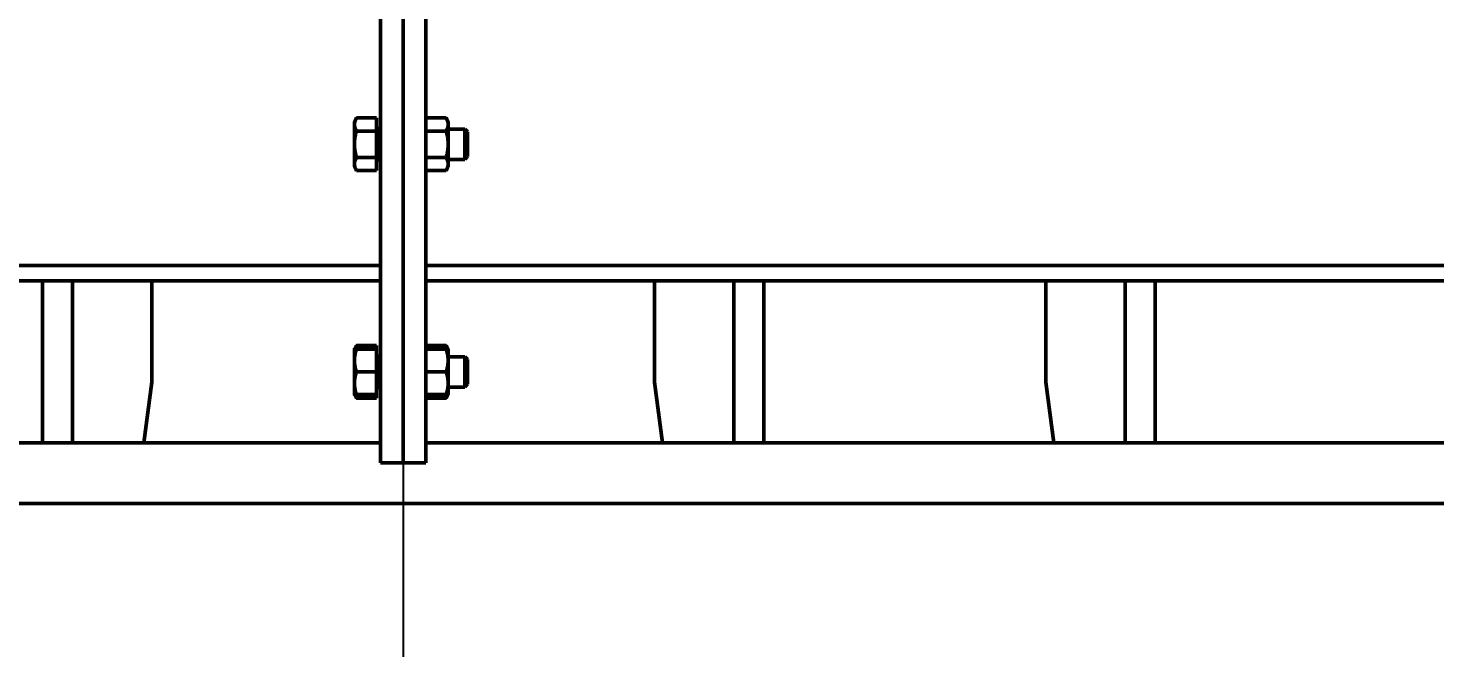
# Model space of a CAD drawing. Header units: inches. Extents: x 11 to 1621, y 11 to 1332.
# Drawn here: x 1241.02 to 1264.19, y 289.08 to 299.28 of the extents above; entities that cross this region are included whole.
import ezdxf

# ---------------------------------------------------------------- set-up
doc = ezdxf.new("R2010")
doc.units = ezdxf.units.IN
doc.header["$LTSCALE"] = 48
doc.header["$MEASUREMENT"] = 0
doc.linetypes.add('CHAIN', pattern=[0.7087, 0.4724, -0.0591, 0.1181, -0.0591])
doc.linetypes.add('DOUBLE_DASH_CHAIN', pattern=[1.2403, 0.6614, -0.0827, 0.1654, -0.0827, 0.1654, -0.0827])
for name, color, linetype, lineweight in [('Centerline (ANSI)', 7, 'Continuous', 25), ('Dimension (ANSI)', 7, 'Continuous', 25), ('Visible (ANSI)', 7, 'Continuous', 50), ('Work Plane (ANSI)', 7, 'DOUBLE_DASH_CHAIN', 25)]:
    doc.layers.add(name, color=color, linetype=linetype, lineweight=lineweight)
doc.styles.add('Dimension Text', font='tahoma.ttf')
doc.dimstyles.new('ELC FT', dxfattribs={"dimscale": 48, "dimtxt": 0.12, "dimasz": 0.098425, "dimexe": 0.05, "dimexo": 0.1, "dimgap": 0.031496, "dimtad": 1, "dimdec": 5, "dimzin": 3, "dimdsep": 46, "dimlunit": 4, "dimtxsty": 'Dimension Text', "dimcen": 0.09, "dimdle": 0.5, "dimclrd": 5, "dimclre": 5, "dimclrt": 256, "dimadec": 1, "dimazin": 3, "dimtfac": 0.833333, "dimtofl": 0, "dimtmove": 0, "dimatfit": 3, "dimfxl": 0, "dimfrac": 2, "dimtolj": 1, "dimtzin": 0, "dimlwd": 25, "dimlwe": 25, "dimarcsym": 0})

# ---------------------------------------------------------------- blocks, each defined once
blk = doc.blocks.new('*D39')
at = {"layer": 'Defpoints', "color": 0, "linetype": 'Continuous', "transparency": 16777216}
for p in [(1445.072, 324.19), (1247.197, 313.63), (1445.072, 253.693)]:
    blk.add_point(p, dxfattribs=at)
at = {"layer": 'Dimension (ANSI)', "color": 5, "linetype": 'Continuous', "lineweight": 25, "transparency": 16777216}
for p, q in [((1445.072, 319.39), (1445.072, 251.293)), ((1247.197, 308.83), (1247.197, 251.293)), ((1251.921, 253.693), (1440.348, 253.693))]:
    blk.add_line(p, q, dxfattribs=at)
at = {"layer": 'Dimension (ANSI)', "color": 5, "linetype": 'Continuous', "transparency": 16777216}
for points in [[(1251.921, 254.48), (1251.921, 252.905), (1247.197, 253.693)], [(1440.348, 254.48), (1440.348, 252.905), (1445.072, 253.693)]]:
    blk.add_solid(points, dxfattribs=at)
at = {"layer": 'Dimension (ANSI)', "linetype": 'Continuous', "lineweight": 25, "transparency": 16777216, "insert": (1346.134, 258.841), "char_height": 5.76, "attachment_point": 5, "style": 'Dimension Text'}
blk.add_mtext('\\A1;16\'-5 7/8"', dxfattribs=at)

msp = doc.modelspace()

# ---------------------------------------------------------------- linework, layer by layer
at = {"layer": 'Centerline (ANSI)', "linetype": 'CHAIN', "ltscale": 0.952448}
msp.add_line((1247.196963, 896.951101), (1247.196963, 271.446921), dxfattribs=at)
at = {"layer": 'Visible (ANSI)'}
for p, q in [((1246.821979, 292.121735), (1246.821979, 300.493723)), ((1247.196979, 292.121735), (1247.196979, 300.493723)), ((1247.196979, 300.493723), (1247.196979, 292.121735)), ((1247.571979, 300.493723), (1247.571979, 292.121735)), ((1246.394976, 297.746735), (1246.428469, 297.804748)), ((1246.394976, 297.746735), (1246.394976, 297.696494)), ((1246.758976, 297.804748), (1246.428469, 297.804748)), ((1246.758976, 297.804748), (1246.758976, 297.696494)), ((1246.758976, 297.746735), (1246.758979, 297.746735)), ((1246.758979, 296.996735), (1246.758979, 297.746735)), ((1247.571979, 297.804748), (1247.904486, 297.804748)), ((1247.937979, 297.746735), (1247.904486, 297.804748)), ((1247.937979, 297.696494), (1247.937979, 297.746735)), ((1246.394976, 297.696494), (1246.394976, 297.371735)), ((1246.758976, 297.588241), (1246.428469, 297.588241)), ((1246.758976, 297.696494), (1246.758976, 297.588241)), ((1246.758976, 297.588241), (1246.758976, 297.371735)), ((1246.788979, 297.629235), (1246.816676, 297.629235)), ((1246.816676, 297.114235), (1246.816676, 297.629235)), ((1246.821979, 297.629028), (1246.816676, 297.629235)), ((1247.571979, 297.588241), (1247.904486, 297.588241)), ((1247.937979, 297.371735), (1247.937979, 297.696494)), ((1247.937979, 297.621735), (1248.213208, 297.621735)), ((1248.213208, 297.121735), (1248.213208, 297.621735)), ((1248.258979, 297.574546), (1248.213208, 297.621735)), ((1248.258979, 297.574546), (1248.258979, 297.168923)), ((1246.394976, 297.371735), (1246.394976, 297.046975)), ((1246.758976, 297.371735), (1246.758976, 297.155228)), ((1247.937979, 297.046975), (1247.937979, 297.371735)), ((1246.394976, 297.046975), (1246.394976, 296.996735)), ((1246.758976, 297.155228), (1246.428469, 297.155228)), ((1246.758976, 297.155228), (1246.758976, 297.046975)), ((1246.758976, 297.046975), (1246.758976, 296.938722)), ((1246.788979, 297.114235), (1246.816676, 297.114235)), ((1246.821979, 297.114442), (1246.816676, 297.114235)), ((1247.571979, 297.155228), (1247.904486, 297.155228)), ((1247.937979, 297.121735), (1248.213208, 297.121735)), ((1247.937979, 296.996735), (1247.937979, 297.046975)), ((1248.258979, 297.168923), (1248.213208, 297.121735)), ((1246.394976, 296.996735), (1246.428469, 296.938722)), ((1246.758976, 296.938722), (1246.428469, 296.938722)), ((1246.758976, 296.996735), (1246.758979, 296.996735)), ((1247.571979, 296.938722), (1247.904486, 296.938722)), ((1247.937979, 296.996735), (1247.904486, 296.938722)), ((1221.196979, 295.371735), (1246.821979, 295.371735)), ((1247.571979, 295.371735), (1273.196979, 295.371735)), ((1246.821979, 295.121735), (1221.196979, 295.121735)), ((1241.256654, 292.451101), (1241.256654, 295.121735)), ((1241.752377, 292.451101), (1241.752377, 295.121735)), ((1243.057639, 293.451101), (1243.057639, 295.121735)), ((1247.571979, 295.121735), (1273.196979, 295.121735)), ((1251.33632, 295.121735), (1251.33632, 293.451101)), ((1252.641582, 295.121735), (1252.641582, 292.451101)), ((1253.137305, 295.121735), (1253.137305, 292.451101)), ((1257.780712, 293.451101), (1257.780712, 295.121735)), ((1259.085974, 292.451101), (1259.085974, 295.121735)), ((1259.581696, 292.451101), (1259.581696, 295.121735)), ((1246.394976, 293.996735), (1246.428469, 294.054748)), ((1246.758976, 294.054748), (1246.428469, 294.054748)), ((1246.758976, 294.054748), (1246.758976, 293.996735)), ((1247.571979, 294.054748), (1247.904486, 294.054748)), ((1247.937979, 293.996735), (1247.904486, 294.054748)), ((1246.394976, 293.996735), (1246.394976, 293.809235)), ((1246.394976, 293.809235), (1246.394976, 293.434235)), ((1246.758976, 293.996735), (1246.428469, 293.996735)), ((1246.758976, 293.996735), (1246.758979, 293.996735)), ((1246.758976, 293.996735), (1246.758976, 293.809235)), ((1246.758976, 293.809235), (1246.758976, 293.621735)), ((1246.758979, 293.246735), (1246.758979, 293.996735)), ((1246.788979, 293.879235), (1246.816676, 293.879235)), ((1246.816676, 293.364235), (1246.816676, 293.879235)), ((1246.821979, 293.879028), (1246.816676, 293.879235)), ((1247.571979, 293.996735), (1247.904486, 293.996735)), ((1247.937979, 293.809235), (1247.937979, 293.996735)), ((1247.937979, 293.871735), (1248.213208, 293.871735)), ((1247.937979, 293.434235), (1247.937979, 293.809235)), ((1248.213208, 293.371735), (1248.213208, 293.871735)), ((1248.258979, 293.824546), (1248.213208, 293.871735)), ((1248.258979, 293.824546), (1248.258979, 293.418923)), ((1246.758976, 293.621735), (1246.428469, 293.621735)), ((1246.758976, 293.621735), (1246.758976, 293.434235)), ((1247.571979, 293.621735), (1247.904486, 293.621735)), ((1243.057639, 293.451101), (1242.927112, 292.451101)), ((1246.394976, 293.434235), (1246.394976, 293.246735)), ((1246.758976, 293.434235), (1246.758976, 293.246735)), ((1246.788979, 293.364235), (1246.816676, 293.364235)), ((1246.821979, 293.364442), (1246.816676, 293.364235)), ((1247.937979, 293.246735), (1247.937979, 293.434235)), ((1247.937979, 293.371735), (1248.213208, 293.371735)), ((1248.258979, 293.418923), (1248.213208, 293.371735)), ((1251.466847, 292.451101), (1251.33632, 293.451101)), ((1257.911238, 292.451101), (1257.780712, 293.451101)), ((1246.394976, 293.246735), (1246.428469, 293.188722)), ((1246.758976, 293.246735), (1246.428469, 293.246735)), ((1246.758976, 293.188722), (1246.428469, 293.188722)), ((1246.758976, 293.246735), (1246.758979, 293.246735)), ((1246.758976, 293.246735), (1246.758976, 293.188722)), ((1247.571979, 293.246735), (1247.904486, 293.246735)), ((1247.571979, 293.188722), (1247.904486, 293.188722)), ((1247.937979, 293.246735), (1247.904486, 293.188722)), ((1241.501506, 292.451101), (1235.063134, 292.451101)), ((1241.501506, 292.451101), (1241.752377, 292.451101)), ((1241.752377, 292.451101), (1241.754008, 292.451101)), ((1246.821979, 292.451101), (1241.754008, 292.451101)), ((1252.639951, 292.451101), (1247.571979, 292.451101)), ((1252.639951, 292.451101), (1252.641582, 292.451101)), ((1252.641582, 292.451101), (1252.892453, 292.451101)), ((1259.330825, 292.451101), (1252.892453, 292.451101)), ((1259.330825, 292.451101), (1259.581696, 292.451101)), ((1270.095078, 292.451101), (1259.581696, 292.451101)), ((1246.821979, 292.121735), (1247.196979, 292.121735)), ((1247.571979, 292.121735), (1247.196979, 292.121735)), ((1272.696979, 291.451101), (1221.696979, 291.451101))]:
    msp.add_line(p, q, dxfattribs=at)
for centre, start, end in [((1246.788979, 297.659235), 180, 270), ((1246.788979, 297.084235), 90, 180), ((1246.788979, 293.909235), 180, 270), ((1246.788979, 293.334235), 90, 180)]:
    msp.add_arc(centre, 0.03, start, end, dxfattribs=at)
for points, weights in [([(1246.428469, 297.804748), (1246.394976, 297.746735), (1246.394976, 297.696494)], [1, 1.0379548493, 1]), ([(1247.937979, 297.696494), (1247.937979, 297.746735), (1247.904486, 297.804748)], [1, 1.0379548493, 1]), ([(1246.394976, 297.696494), (1246.394976, 297.646254), (1246.428469, 297.588241)], [1, 1.0379548493, 1]), ([(1246.428469, 297.588241), (1246.394976, 297.472216), (1246.394976, 297.371735)], [1, 1.0379548493, 1]), ([(1247.904486, 297.588241), (1247.937979, 297.646254), (1247.937979, 297.696494)], [1, 1.0379548493, 1]), ([(1247.937979, 297.371735), (1247.937979, 297.472216), (1247.904486, 297.588241)], [1, 1.0379548493, 1]), ([(1246.394976, 297.371735), (1246.394976, 297.271254), (1246.428469, 297.155228)], [1, 1.0379548493, 1]), ([(1247.904486, 297.155228), (1247.937979, 297.271254), (1247.937979, 297.371735)], [1, 1.0379548493, 1]), ([(1246.428469, 297.155228), (1246.394976, 297.097216), (1246.394976, 297.046975)], [1, 1.0379548493, 1]), ([(1246.394976, 297.046975), (1246.394976, 296.996735), (1246.428469, 296.938722)], [1, 1.0379548493, 1]), ([(1247.937979, 297.046975), (1247.937979, 297.097216), (1247.904486, 297.155228)], [1, 1.0379548493, 1]), ([(1247.904486, 296.938722), (1247.937979, 296.996735), (1247.937979, 297.046975)], [1, 1.0379548493, 1]), ([(1246.428469, 294.054748), (1246.410809, 294.024159), (1246.402613, 293.996735)], [1, 1.01965956375, 1.01895290532]), ([(1247.930342, 293.996735), (1247.922146, 294.024159), (1247.904486, 294.054748)], [1.01895290532, 1.01965956375, 1]), ([(1246.394976, 293.996735), (1246.394976, 293.996735), (1246.428469, 293.996735)], [1, 1.0379548493, 1]), ([(1246.428469, 293.996735), (1246.394976, 293.896254), (1246.394976, 293.809235)], [1, 1.0379548493, 1]), ([(1246.394976, 293.809235), (1246.394976, 293.722216), (1246.428469, 293.621735)], [1, 1.0379548493, 1]), ([(1247.937979, 293.809235), (1247.937979, 293.896254), (1247.904486, 293.996735)], [1, 1.0379548493, 1]), ([(1247.904486, 293.996735), (1247.937979, 293.996735), (1247.937979, 293.996735)], [1, 1.0379548493, 1]), ([(1247.904486, 293.621735), (1247.937979, 293.722216), (1247.937979, 293.809235)], [1, 1.0379548493, 1]), ([(1246.428469, 293.621735), (1246.394976, 293.521254), (1246.394976, 293.434235)], [1, 1.0379548493, 1]), ([(1247.937979, 293.434235), (1247.937979, 293.521254), (1247.904486, 293.621735)], [1, 1.0379548493, 1]), ([(1246.394976, 293.434235), (1246.394976, 293.347216), (1246.428469, 293.246735)], [1, 1.0379548493, 1]), ([(1247.904486, 293.246735), (1247.937979, 293.347216), (1247.937979, 293.434235)], [1, 1.0379548493, 1]), ([(1246.428469, 293.246735), (1246.394976, 293.246735), (1246.394976, 293.246735)], [1, 1.0379548493, 1]), ([(1246.402613, 293.246735), (1246.410809, 293.21931), (1246.428469, 293.188722)], [1.01895290532, 1.01965956375, 1]), ([(1247.937979, 293.246735), (1247.937979, 293.246735), (1247.904486, 293.246735)], [1, 1.0379548493, 1]), ([(1247.904486, 293.188722), (1247.922146, 293.21931), (1247.930342, 293.246735)], [1, 1.01965956375, 1.01895290532])]:
    msp.add_rational_spline(points, weights, degree=2, dxfattribs=at)
at = {"layer": 'Work Plane (ANSI)', "linetype": 'CHAIN', "ltscale": 0.952448}
msp.add_line((1018.545281, 291.451101), (1479.309314, 291.451101), dxfattribs=at)

# ---------------------------------------------------------------- dimensions: what is measured, and where the dimension line sits
at = {"layer": 'Dimension (ANSI)', "color": 5, "linetype": 'Continuous', "lineweight": 25, "true_color": 0x0000ff}
dim = msp.add_linear_dim(base=(1445.071979, 253.692735), p1=(1247.196979, 313.630235), p2=(1445.071979, 324.190163), angle=180, dimstyle='ELC FT', override={"dimgap": 0.031496, "dimdec": 5, "dimlfac": 1, "dimtol": 0, "dimlim": 0, "dimtp": 0, "dimtm": 0, "dimtdec": 2, "dimatfit": 1}, dxfattribs=at)
dim.commit()
dim.dimension.update_dxf_attribs({"geometry": '*D39', "text_midpoint": (1346.134479, 253.692735), "dimtype": 160})

doc.saveas('drawing.dxf')
